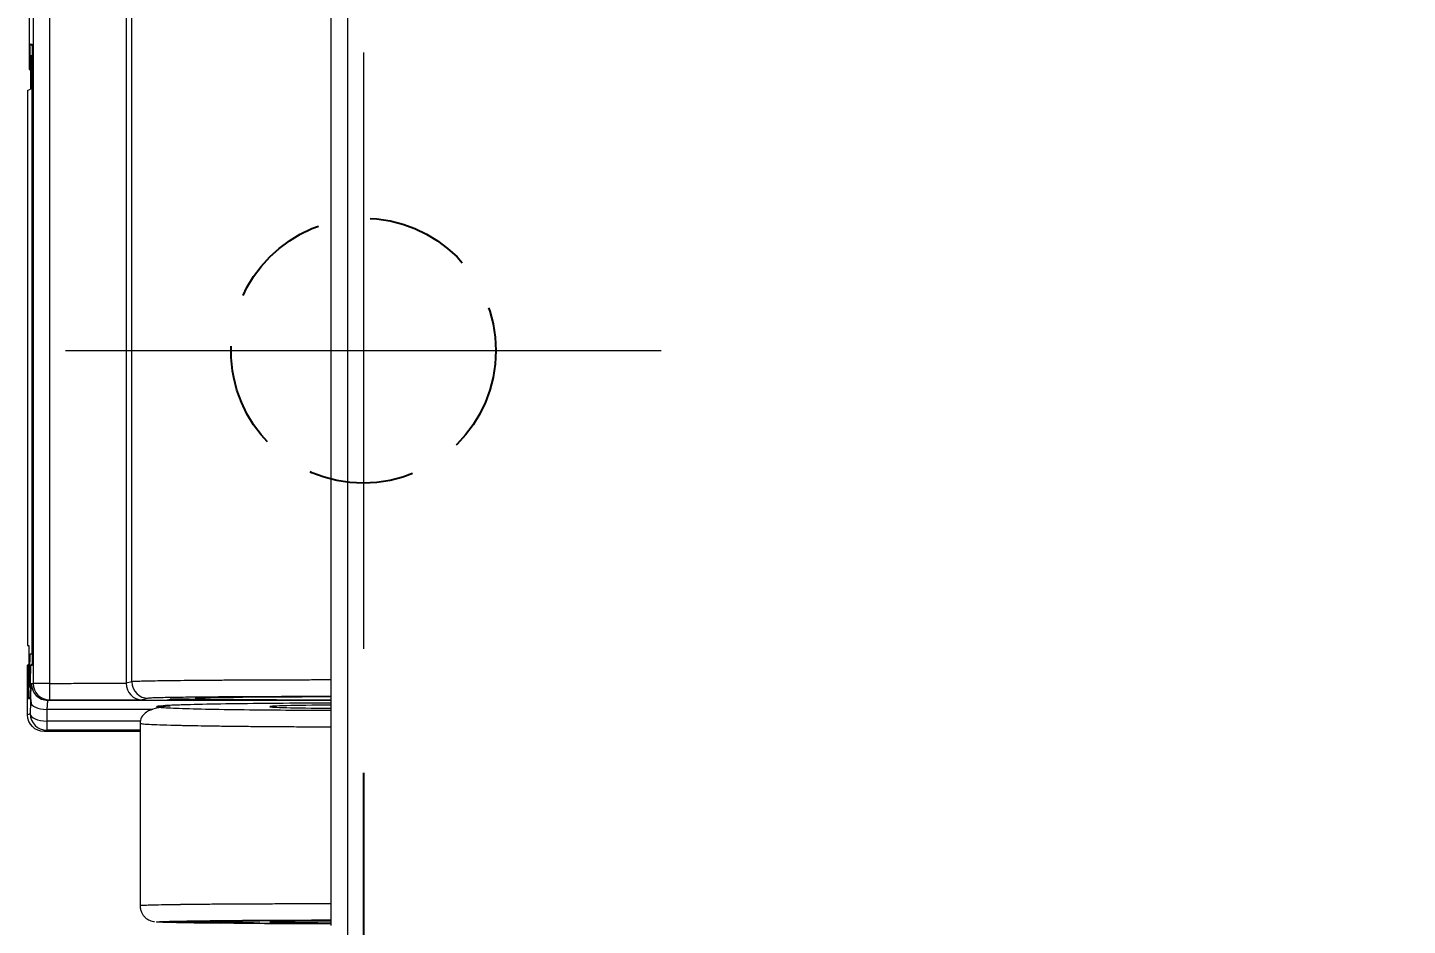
# Model space of a CAD drawing. Header units: millimetres. Extents: x 4840 to 6640, y -3623 to -1026.
# Drawn here: x 5319.6 to 5402.9, y -2013.7 to -1959.5 of the extents above; entities that cross this region are included whole.
import ezdxf
from ezdxf.lldxf.tags import DXFTag

# ---------------------------------------------------------------- set-up
doc = ezdxf.new("R2010")
doc.units = ezdxf.units.MM
doc.linetypes.add('DASHED2', pattern=[9.525, 6.35, -3.175])
for name, color, linetype in [('내부선 및 부속', 4, 'Continuous'), ('점선', 6, 'DASHED2'), ('중심선', 1, 'DASHED'), ('치수선', 7, 'Continuous')]:
    doc.layers.add(name, color=color, linetype=linetype)
doc.styles.add('____', font='')
doc.styles.get('____').set_extended_font_data('굴림')
tags = doc.linetypes.add('DASHDOT', pattern=[70, 31, -13, 13, -13]).pattern_tags.tags
tags[10:11] = [DXFTag(74, 4), DXFTag(75, 0), DXFTag(340, '0'), DXFTag(46, 0.0), DXFTag(50, 0.0), DXFTag(44, 0.0), DXFTag(45, 0.0)]
tags[8:9] = [DXFTag(74, 4), DXFTag(75, 0), DXFTag(340, '0'), DXFTag(46, 0.0), DXFTag(50, 0.0), DXFTag(44, 0.0), DXFTag(45, 0.0)]
tags[6:7] = [DXFTag(74, 4), DXFTag(75, 0), DXFTag(340, '0'), DXFTag(46, 0.0), DXFTag(50, 0.0), DXFTag(44, 0.0), DXFTag(45, 0.0)]
tags[4:5] = [DXFTag(74, 4), DXFTag(75, 0), DXFTag(340, '0'), DXFTag(46, 0.0), DXFTag(50, 0.0), DXFTag(44, 0.0), DXFTag(45, 0.0)]
tags = doc.linetypes.add('DASHED', pattern=[25.72, 12.86, -12.86]).pattern_tags.tags
tags[6:7] = [DXFTag(74, 4), DXFTag(75, 0), DXFTag(340, '0'), DXFTag(46, 0.0), DXFTag(50, 0.0), DXFTag(44, 0.0), DXFTag(45, 0.0)]
tags[4:5] = [DXFTag(74, 4), DXFTag(75, 0), DXFTag(340, '0'), DXFTag(46, 0.0), DXFTag(50, 0.0), DXFTag(44, 0.0), DXFTag(45, 0.0)]
doc.dimstyles.new('MSADIM', dxfattribs={"dimtxt": 33, "dimasz": 17, "dimexe": 10, "dimexo": 7.5, "dimgap": 10, "dimtad": 0, "dimtih": 1, "dimtoh": 1, "dimdec": 0, "dimzin": 1, "dimdsep": 46, "dimtxsty": '____', "dimcen": 11.25, "dimadec": 0, "dimazin": 0, "dimtfac": 1, "dimtdec": 0, "dimtix": 1, "dimtmove": 0, "dimatfit": 3, "dimfxl": 0, "dimtolj": 1, "dimtzin": 1, "dimarcsym": 0})

# ---------------------------------------------------------------- blocks, each defined once
blk = doc.blocks.new('*D9')
at = {"layer": '치수선', "color": 0, "linetype": 'Continuous', "lineweight": -2}
for p, q in [((5809.76, -1916.468), (5809.76, -2231.139)), ((5339.851, -2004.468), (5339.851, -2231.139)), ((5356.851, -2221.139), (5537.142, -2221.139)), ((5792.76, -2221.139), (5612.468, -2221.139))]:
    blk.add_line(p, q, dxfattribs=at)
at = {"layer": '치수선', "color": 0, "linetype": 'Continuous'}
for points in [[(5356.851, -2218.306), (5356.851, -2223.973), (5339.851, -2221.139)], [(5792.76, -2218.306), (5792.76, -2223.973), (5809.76, -2221.139)]]:
    blk.add_solid(points, dxfattribs=at)
at = {"layer": '치수선', "color": 0, "linetype": 'Continuous', "insert": (5574.805, -2221.139), "char_height": 25, "attachment_point": 5, "style": '____'}
blk.add_mtext('\\A1;470', dxfattribs=at)

msp = doc.modelspace()

# ---------------------------------------------------------------- linework, layer by layer
at = {"layer": '내부선 및 부속', "lineweight": 18}
for p, q in [((5325.859, -1998.964), (5325.859, -1818.972)), ((5325.51, -1937.849), (5325.51, -1999.056)), ((5319.891, -1956.438), (5319.891, -1999.06)), ((5320.89, -1956.438), (5320.89, -1999.06)), ((5319.662, -1958.468), (5319.662, -1961.968)), ((5319.837, -1960.568), (5319.715, -1960.45)), ((5319.715, -1961.968), (5319.715, -1960.45)), ((5319.715, -1960.45), (5319.837, -1960.45)), ((5319.837, -1960.45), (5319.837, -1997.986)), ((5319.738, -1962.043), (5319.662, -1961.968)), ((5319.662, -1961.968), (5319.715, -1961.968)), ((5319.738, -1961.99), (5319.715, -1961.968)), ((5319.832, -1961.168), (5319.738, -1961.168)), ((5319.738, -1961.168), (5319.738, -1963.168)), ((5319.837, -1961.168), (5319.832, -1961.168)), ((5319.832, -1997.268), (5319.832, -1961.168)), ((5319.558, -1963.258), (5319.738, -1963.168)), ((5319.558, -1963.258), (5319.558, -1996.768)), ((5319.558, -1996.768), (5319.626, -1996.768)), ((5319.626, -1996.768), (5319.626, -1999.268)), ((5319.676, -1999.268), (5319.711, -1997.268)), ((5319.711, -1997.268), (5319.832, -1997.268)), ((5319.837, -1997.268), (5319.832, -1997.268)), ((5319.558, -1997.968), (5319.626, -1997.9)), ((5319.603, -1997.968), (5319.558, -1997.968)), ((5319.558, -2000.969), (5319.558, -1997.968)), ((5319.603, -1997.968), (5319.626, -1997.946)), ((5319.603, -1999.986), (5319.603, -1997.968)), ((5319.725, -1997.986), (5319.69, -1999.986)), ((5319.837, -1997.872), (5319.725, -1997.986)), ((5319.837, -1997.986), (5319.725, -1997.986)), ((5319.626, -1999.268), (5319.676, -1999.268)), ((5319.703, -1999.268), (5319.676, -1999.268)), ((5319.891, -1999.06), (5319.787, -1999.086)), ((5320.89, -1999.06), (5319.891, -1999.06)), ((5320.89, -1999.06), (5320.89, -2000.06)), ((5325.859, -1998.964), (5325.51, -1999.056)), ((5319.692, -1999.901), (5319.603, -1999.986)), ((5319.69, -1999.986), (5319.603, -1999.986)), ((5319.726, -2000.191), (5319.713, -2000.891)), ((5320.89, -2000.06), (5320.787, -2000.086)), ((5337.903, -2000.086), (5320.787, -2000.086)), ((5320.89, -2000.06), (5326.476, -2000.06)), ((5326.859, -1999.964), (5326.476, -2000.06)), ((5327.999, -2000.054), (5328.175, -2000.01)), ((5328.598, -2000.005), (5328.598, -2000.06)), ((5332.903, -2000.06), (5328.598, -2000.06)), ((5332.903, -2000.048), (5332.903, -2000.06)), ((5319.713, -2000.891), (5319.558, -2000.969)), ((5320.725, -2000.638), (5320.713, -2001.338)), ((5327.127, -2000.638), (5320.725, -2000.638)), ((5320.713, -2001.891), (5320.558, -2001.968)), ((5326.351, -2001.968), (5320.558, -2001.968)), ((5320.713, -2001.338), (5320.713, -2001.891)), ((5326.391, -2001.338), (5320.713, -2001.338)), ((5326.351, -2001.891), (5320.713, -2001.891)), ((5326.351, -2001.469), (5326.351, -2012.605)), ((5331.736, -2013.462), (5328.375, -2013.462)), ((5328.375, -2013.475), (5331.736, -2013.475)), ((5331.189, -2013.402), (5333.57, -2013.423)), ((5331.223, -2013.475), (5331.223, -2013.535)), ((5333.594, -2013.514), (5331.223, -2013.535)), ((5331.736, -2013.407), (5331.736, -2013.462)), ((5334.629, -2013.414), (5332.247, -2013.393)), ((5332.286, -2013.544), (5334.657, -2013.523)), ((5334.629, -2013.379), (5334.629, -2013.414))]:
    msp.add_line(p, q, dxfattribs=at)
for centre, major_axis, ratio, start_param, end_param in [((5320.787, -1999.086), (0.242, -0.97), 0.999353, 4.467652, 6.038147), ((5320.89, -1999.06), (-0.242, 0.97), 0.999353, 1.32606, 2.896551), ((5326.476, -1999.06), (-0.122, 0.993), 0.964653, 1.448427, 3.014709), ((5326.859, -1998.964), (0.242, -0.97), 0.999353, 4.467652, 6.038144), ((5320.725, -2000.191), (1, -0.017), 0.447159, 3.18062, 4.720195), ((5328.598, -2000.055), (-0.6, 0), 0.008727, 6.248279, 7.853982), ((5328.774, -2000.011), (-0.6, 0), 0.008727, 3.555813, 6.248279), ((5339.851, -1999.968), (-11.5, 0), 0.008727, 0.414221, 0.959162), ((5339.851, -1999.968), (-10.175, 0), 0.008727, 4.908199, 6.283185), ((5339.851, -1999.968), (-10.175, 0), 0.008727, 0, 1.377048), ((5332.903, -2000.055), (-0.6, 0), 0.008727, 1.570796, 4.100754), ((5320.713, -2000.891), (0.447, -0.894), 0.999239, 4.249168, 5.819355), ((5320.713, -2000.891), (1, -0.017), 0.447159, 3.18062, 4.720196), ((5339.851, -2000.468), (-5.65, 0), 0.017455, 5.066456, 6.283185), ((5339.851, -2000.468), (-5.65, 0), 0.017455, 0, 1.207942), ((5339.851, -2013.468), (-11.5, 0), 0.008727, 5.5653, 6.217922), ((5339.851, -2013.468), (-11.5, 0), 0.008727, 0.065264, 0.722384), ((5339.851, -2013.468), (-8.15, 0), 0.008727, 5.592192, 6.19103), ((5339.851, -2013.468), (-8.15, 0), 0.008727, 0.092155, 0.695493), ((5339.851, -2013.468), (-11.5, 0), 0.008727, 4.885359, 5.434773), ((5339.851, -2013.468), (-11.5, 0), 0.008727, 0.852911, 1.39837), ((5339.851, -2013.468), (-5.65, 0), 0.008727, 5.075243, 6.283185), ((5339.851, -2013.468), (-5.65, 0), 0.008727, 0, 1.216729), ((5339.851, -2013.468), (-8.15, 0), 0.008727, 4.959319, 5.407882), ((5339.851, -2013.468), (-8.15, 0), 0.008727, 0.879803, 1.328819)]:
    msp.add_ellipse(centre, major_axis=major_axis, ratio=ratio, start_param=start_param, end_param=end_param, dxfattribs=at)
at = {"layer": '내부선 및 부속', "lineweight": 18, "extrusion": (0, 0, -1)}
msp.add_ellipse((5320.559, -2000.968), major_axis=(-0.895, -0.447), ratio=0.999239, start_param=5.176219, end_param=6.746407, dxfattribs=at)
at = {"layer": '내부선 및 부속', "lineweight": 18}
for points, degree in [([(5337.903, -2013.677), (5337.903, -2005.41), (5337.903, -1988.646), (5337.903, -1962.877), (5337.903, -1936.284), (5337.903, -1918.149), (5337.903, -1908.968)], 3), ([(5338.906, -2015.187), (5338.906, -1979.782), (5338.907, -1944.373), (5338.907, -1908.968)], 3), ([(5320.89, -1999.06), (5325.51, -1999.056)], 1), ([(5319.736, -1999.711), (5319.725, -2000.035), (5319.794, -2000.351)], 2), ([(5337.887, -1999.856), (5337.371, -1999.857), (5336.86, -1999.858), (5336.358, -1999.859)], 3)]:
    msp.add_open_spline(points, degree=degree, dxfattribs=at)
for points, knots in [([(5769.603, -1994.344), (5769.559, -1994.394), (5769.46, -1994.505), (5769.296, -1994.69), (5769.099, -1994.91), (5768.869, -1995.166), (5768.607, -1995.457), (5768.312, -1995.783), (5767.984, -1996.144), (5767.622, -1996.539), (5767.227, -1996.969), (5766.682, -1997.558), (5766.016, -1998.273), (5765.254, -1999.079), (5764.544, -1999.823), (5763.604, -2000.8), (5762.366, -2002.068), (5760.69, -2003.749), (5759.086, -2005.322), (5757.475, -2006.87), (5755.946, -2008.312), (5754.43, -2009.713), (5753.062, -2010.956), (5751.873, -2012.021), (5750.667, -2013.087), (5749.392, -2014.2), (5747.994, -2015.403), (5746.428, -2016.729), (5744.691, -2018.176), (5742.136, -2020.265), (5739.133, -2022.649), (5736.069, -2025), (5734.029, -2026.528), (5732.648, -2027.548), (5731.579, -2028.329), (5730.471, -2029.131), (5729.356, -2029.929), (5728.237, -2030.722), (5726.837, -2031.704), (5725.154, -2032.868), (5723.184, -2034.207), (5721.578, -2035.279), (5720.28, -2036.135), (5719.226, -2036.824), (5717.974, -2037.634), (5716.55, -2038.545), (5715.018, -2039.512), (5713.444, -2040.491), (5712.169, -2041.274), (5711.149, -2041.893), (5710.338, -2042.381), (5709.383, -2042.953), (5708.281, -2043.605), (5706.568, -2044.608), (5704.556, -2045.764), (5702.085, -2047.155), (5699.585, -2048.533), (5697.077, -2049.882), (5694.922, -2051.016), (5693.36, -2051.825), (5692.246, -2052.394), (5691.101, -2052.974), (5689.757, -2053.648), (5688.046, -2054.492), (5686.339, -2055.32), (5684.654, -2056.124), (5683.006, -2056.899), (5681.615, -2057.543), (5680.412, -2058.093), (5679.327, -2058.585), (5678.027, -2059.167), (5676.211, -2059.971), (5674.158, -2060.862), (5671.088, -2062.163), (5668.062, -2063.403), (5665.003, -2064.614), (5662.869, -2065.439), (5660.958, -2066.163), (5659.133, -2066.842), (5657.304, -2067.51), (5655.47, -2068.166), (5654.068, -2068.658), (5652.968, -2069.039), (5652.038, -2069.357), (5650.71, -2069.807), (5648.881, -2070.415), (5646.825, -2071.083), (5644.992, -2071.663), (5643.616, -2072.09), (5642.558, -2072.415), (5641.499, -2072.735), (5640.439, -2073.052), (5639.378, -2073.365), (5638.316, -2073.674), (5637.252, -2073.979), (5636.418, -2074.215), (5635.687, -2074.419), (5634.933, -2074.628), (5633.795, -2074.94), (5632.275, -2075.349), (5630.369, -2075.849), (5628.967, -2076.205), (5628.2, -2076.397), (5628.196, -2076.399), (5628.188, -2076.4), (5628.178, -2076.403), (5628.165, -2076.406), (5628.149, -2076.41), (5628.131, -2076.415), (5628.109, -2076.42), (5628.084, -2076.426), (5628.057, -2076.433), (5628.027, -2076.441), (5627.993, -2076.449), (5627.957, -2076.458), (5627.918, -2076.468), (5627.877, -2076.478), (5627.832, -2076.489), (5627.784, -2076.501), (5627.734, -2076.514), (5627.68, -2076.527), (5627.624, -2076.541), (5627.565, -2076.556), (5627.503, -2076.571), (5627.438, -2076.587), (5627.37, -2076.604), (5627.299, -2076.621), (5627.226, -2076.639), (5627.149, -2076.658), (5627.07, -2076.678), (5626.988, -2076.698), (5626.902, -2076.719), (5626.814, -2076.741), (5626.723, -2076.763), (5626.63, -2076.786), (5626.533, -2076.81), (5626.433, -2076.834), (5626.331, -2076.859), (5626.225, -2076.884), (5626.117, -2076.911), (5626.006, -2076.938), (5625.891, -2076.965), (5625.774, -2076.994), (5625.654, -2077.023), (5625.532, -2077.052), (5625.406, -2077.082), (5625.277, -2077.113), (5625.146, -2077.145), (5625.011, -2077.177), (5624.874, -2077.21), (5624.734, -2077.243), (5624.59, -2077.277), (5624.444, -2077.312), (5624.295, -2077.347), (5624.143, -2077.383), (5623.989, -2077.419), (5623.831, -2077.456), (5623.67, -2077.494), (5623.507, -2077.532), (5623.34, -2077.571), (5623.171, -2077.61), (5622.998, -2077.65), (5622.823, -2077.691), (5622.645, -2077.732), (5622.464, -2077.773), (5622.28, -2077.816), (5622.093, -2077.858), (5621.903, -2077.902), (5621.71, -2077.946), (5621.515, -2077.99), (5621.316, -2078.035), (5621.114, -2078.081), (5620.91, -2078.127), (5620.702, -2078.173), (5620.492, -2078.22), (5620.279, -2078.268), (5620.062, -2078.316), (5619.843, -2078.364), (5619.621, -2078.413), (5619.396, -2078.463), (5619.168, -2078.513), (5618.937, -2078.563), (5618.703, -2078.614), (5618.466, -2078.666), (5618.227, -2078.718), (5617.984, -2078.77), (5617.738, -2078.823), (5617.489, -2078.876), (5617.238, -2078.93), (5616.983, -2078.984), (5616.726, -2079.039), (5616.465, -2079.094), (5616.202, -2079.149), (5615.936, -2079.205), (5615.666, -2079.261), (5615.394, -2079.318), (5615.119, -2079.375), (5614.841, -2079.432), (5614.559, -2079.49), (5614.275, -2079.548), (5613.988, -2079.607), (5613.698, -2079.665), (5613.405, -2079.725), (5613.109, -2079.784), (5612.81, -2079.844), (5612.508, -2079.905), (5612.203, -2079.965), (5611.895, -2080.026), (5611.585, -2080.088), (5611.271, -2080.149), (5610.954, -2080.211), (5610.634, -2080.274), (5610.311, -2080.336), (5609.986, -2080.399), (5609.657, -2080.462), (5609.325, -2080.526), (5608.99, -2080.59), (5608.653, -2080.654), (5608.312, -2080.718), (5607.968, -2080.783), (5607.622, -2080.847), (5607.272, -2080.913), (5606.92, -2080.978), (5606.564, -2081.044), (5606.205, -2081.11), (5605.844, -2081.176), (5605.479, -2081.242), (5605.112, -2081.309), (5604.741, -2081.376), (5604.368, -2081.443), (5603.991, -2081.51), (5603.612, -2081.578), (5603.229, -2081.645), (5602.844, -2081.713), (5602.455, -2081.782), (5602.064, -2081.85), (5601.669, -2081.919), (5601.272, -2081.987), (5600.871, -2082.056), (5600.468, -2082.126), (5600.061, -2082.195), (5599.652, -2082.264), (5599.24, -2082.334), (5598.824, -2082.404), (5598.406, -2082.474), (5597.984, -2082.544), (5597.56, -2082.615), (5597.132, -2082.685), (5596.702, -2082.756), (5596.268, -2082.827), (5595.832, -2082.898), (5595.392, -2082.969), (5594.95, -2083.041), (5594.504, -2083.112), (5594.056, -2083.184), (5593.604, -2083.256), (5593.15, -2083.328), (5592.692, -2083.4), (5592.232, -2083.473), (5591.768, -2083.545), (5591.302, -2083.618), (5590.832, -2083.691), (5590.359, -2083.764), (5589.884, -2083.837), (5589.405, -2083.91), (5588.924, -2083.983), (5588.439, -2084.057), (5587.952, -2084.131), (5587.461, -2084.205), (5586.967, -2084.279), (5586.471, -2084.353), (5585.971, -2084.427), (5585.469, -2084.502), (5584.963, -2084.576), (5584.454, -2084.651), (5583.943, -2084.726), (5583.428, -2084.801), (5582.911, -2084.877), (5582.39, -2084.952), (5581.867, -2085.028), (5581.34, -2085.104), (5580.81, -2085.18), (5580.278, -2085.257), (5579.742, -2085.333), (5579.204, -2085.41), (5578.662, -2085.487), (5578.118, -2085.564), (5577.57, -2085.642), (5577.019, -2085.719), (5576.466, -2085.797), (5575.909, -2085.875), (5575.35, -2085.953), (5574.787, -2086.032), (5574.222, -2086.11), (5573.654, -2086.189), (5573.082, -2086.268), (5572.508, -2086.347), (5571.93, -2086.427), (5571.35, -2086.506), (5570.766, -2086.586), (5570.18, -2086.666), (5569.591, -2086.746), (5568.998, -2086.826), (5568.403, -2086.907), (5567.804, -2086.987), (5567.203, -2087.068), (5566.599, -2087.149), (5565.991, -2087.23), (5565.381, -2087.311), (5564.768, -2087.393), (5564.152, -2087.474), (5563.532, -2087.556), (5562.91, -2087.638), (5562.285, -2087.72), (5561.657, -2087.802), (5561.026, -2087.884), (5560.391, -2087.967), (5559.754, -2088.049), (5559.114, -2088.132), (5558.471, -2088.215), (5557.825, -2088.297), (5557.176, -2088.38), (5556.523, -2088.464), (5555.868, -2088.547), (5555.21, -2088.63), (5554.549, -2088.714), (5553.885, -2088.797), (5553.218, -2088.881), (5552.548, -2088.965), (5551.875, -2089.049), (5551.199, -2089.133), (5550.52, -2089.217), (5549.837, -2089.301), (5549.152, -2089.385), (5548.464, -2089.47), (5547.773, -2089.554), (5547.079, -2089.639), (5546.382, -2089.723), (5545.682, -2089.808), (5544.979, -2089.893), (5544.273, -2089.977), (5543.564, -2090.062), (5542.852, -2090.147), (5542.137, -2090.232), (5541.419, -2090.317), (5540.698, -2090.402), (5539.974, -2090.488), (5539.247, -2090.573), (5538.517, -2090.658), (5537.784, -2090.743), (5537.048, -2090.829), (5536.309, -2090.914), (5535.567, -2091), (5534.822, -2091.085), (5534.074, -2091.171), (5533.323, -2091.256), (5532.569, -2091.342), (5531.812, -2091.427), (5531.052, -2091.513), (5530.289, -2091.599), (5529.523, -2091.684), (5528.754, -2091.77), (5527.982, -2091.856), (5527.207, -2091.941), (5526.429, -2092.027), (5525.648, -2092.113), (5524.864, -2092.199), (5524.077, -2092.284), (5523.287, -2092.37), (5522.494, -2092.456), (5521.698, -2092.541), (5520.899, -2092.627), (5520.097, -2092.713), (5519.292, -2092.799), (5518.484, -2092.884), (5517.673, -2092.97), (5516.859, -2093.056), (5516.042, -2093.141), (5515.222, -2093.227), (5514.399, -2093.313), (5513.573, -2093.398), (5512.743, -2093.484), (5511.911, -2093.569), (5511.076, -2093.655), (5510.238, -2093.74), (5509.397, -2093.826), (5508.553, -2093.911), (5507.706, -2093.997), (5506.856, -2094.082), (5506.003, -2094.167), (5505.147, -2094.253), (5504.288, -2094.338), (5503.426, -2094.423), (5502.561, -2094.508), (5501.693, -2094.593), (5500.822, -2094.678), (5499.948, -2094.763), (5499.071, -2094.848), (5498.191, -2094.933), (5497.307, -2095.018), (5496.421, -2095.102), (5495.532, -2095.187), (5494.64, -2095.272), (5493.745, -2095.356), (5492.847, -2095.44), (5491.946, -2095.524), (5491.042, -2095.609), (5490.135, -2095.693), (5489.225, -2095.776), (5488.312, -2095.86), (5487.395, -2095.944), (5486.476, -2096.027), (5485.554, -2096.111), (5484.629, -2096.194), (5483.701, -2096.277), (5482.77, -2096.36), (5481.836, -2096.443), (5480.899, -2096.525), (5479.958, -2096.608), (5479.015, -2096.69), (5478.069, -2096.772), (5477.12, -2096.854), (5476.168, -2096.936), (5475.212, -2097.017), (5474.254, -2097.098), (5473.293, -2097.179), (5472.329, -2097.26), (5471.362, -2097.341), (5470.391, -2097.421), (5469.418, -2097.502), (5468.442, -2097.582), (5467.463, -2097.661), (5466.48, -2097.741), (5465.495, -2097.82), (5464.507, -2097.899), (5463.515, -2097.978), (5462.521, -2098.056), (5461.524, -2098.135), (5460.524, -2098.213), (5459.52, -2098.29), (5458.514, -2098.368), (5457.504, -2098.445), (5456.492, -2098.521), (5455.477, -2098.598), (5454.458, -2098.674), (5453.437, -2098.75), (5452.412, -2098.825), (5451.385, -2098.9), (5450.354, -2098.975), (5449.321, -2099.05), (5448.285, -2099.124), (5447.245, -2099.197), (5446.203, -2099.271), (5445.157, -2099.344), (5444.108, -2099.416), (5443.057, -2099.489), (5442.002, -2099.561), (5440.945, -2099.632), (5439.884, -2099.703), (5438.821, -2099.774), (5437.754, -2099.844), (5436.684, -2099.914), (5435.612, -2099.983), (5434.536, -2100.052), (5433.457, -2100.12), (5432.376, -2100.188), (5431.291, -2100.256), (5430.203, -2100.323), (5429.112, -2100.389), (5428.019, -2100.456), (5426.922, -2100.521), (5425.822, -2100.586), (5424.719, -2100.651), (5423.614, -2100.715), (5422.505, -2100.779), (5421.393, -2100.842), (5420.278, -2100.904), (5419.16, -2100.966), (5418.039, -2101.028), (5416.915, -2101.088), (5415.788, -2101.149), (5414.659, -2101.208), (5413.526, -2101.268), (5412.39, -2101.326), (5411.251, -2101.384), (5410.109, -2101.441), (5408.964, -2101.498), (5407.816, -2101.554), (5406.665, -2101.61), (5405.511, -2101.665), (5404.354, -2101.719), (5403.193, -2101.772), (5402.03, -2101.825), (5400.864, -2101.877), (5399.695, -2101.929), (5398.523, -2101.98), (5397.348, -2102.03), (5396.17, -2102.079), (5394.989, -2102.128), (5393.804, -2102.176), (5392.617, -2102.224), (5391.427, -2102.27), (5390.234, -2102.316), (5389.038, -2102.361), (5387.839, -2102.405), (5386.636, -2102.449), (5385.431, -2102.491), (5384.223, -2102.533), (5383.012, -2102.575), (5381.797, -2102.615), (5380.58, -2102.654), (5379.36, -2102.693), (5378.545, -2102.718), (5378.137, -2102.731)], [0, 0, 0, 0, 0.000477, 0.001069, 0.001777, 0.0026, 0.003537, 0.004591, 0.005759, 0.007043, 0.008442, 0.009956, 0.012806, 0.015463, 0.017926, 0.020194, 0.025203, 0.030662, 0.03725, 0.041344, 0.046713, 0.052351, 0.056173, 0.059995, 0.063816, 0.067738, 0.072156, 0.077071, 0.082484, 0.088394, 0.100785, 0.110034, 0.116138, 0.119097, 0.12237, 0.125647, 0.128929, 0.132215, 0.135507, 0.141212, 0.146918, 0.152624, 0.15508, 0.158094, 0.161668, 0.1658, 0.170241, 0.174681, 0.179121, 0.180987, 0.183254, 0.185921, 0.188988, 0.192455, 0.200184, 0.205657, 0.212829, 0.220691, 0.226119, 0.23033, 0.233325, 0.235104, 0.239554, 0.244126, 0.248819, 0.25318, 0.257542, 0.261903, 0.264195, 0.267047, 0.270458, 0.274429, 0.281321, 0.286533, 0.298391, 0.304815, 0.310168, 0.314832, 0.319496, 0.32416, 0.328824, 0.333487, 0.334835, 0.337188, 0.340548, 0.344914, 0.351033, 0.35608, 0.358731, 0.361381, 0.364031, 0.366681, 0.36933, 0.37198, 0.374629, 0.377279, 0.378207, 0.380083, 0.382907, 0.386678, 0.391398, 0.397065, 0.397069, 0.397079, 0.397097, 0.397122, 0.397154, 0.397193, 0.39724, 0.397293, 0.397354, 0.397422, 0.397496, 0.397578, 0.397667, 0.397763, 0.397867, 0.397977, 0.398095, 0.398219, 0.398351, 0.39849, 0.398636, 0.398789, 0.398949, 0.399116, 0.399291, 0.399473, 0.399661, 0.399857, 0.40006, 0.40027, 0.400487, 0.400712, 0.400943, 0.401181, 0.401427, 0.40168, 0.40194, 0.402207, 0.402481, 0.402762, 0.403051, 0.403346, 0.403649, 0.403958, 0.404275, 0.404599, 0.40493, 0.405268, 0.405614, 0.405966, 0.406326, 0.406693, 0.407066, 0.407447, 0.407835, 0.408231, 0.408633, 0.409042, 0.409459, 0.409883, 0.410313, 0.410751, 0.411196, 0.411648, 0.412108, 0.412574, 0.413048, 0.413528, 0.414016, 0.414511, 0.415013, 0.415522, 0.416039, 0.416562, 0.417093, 0.41763, 0.418175, 0.418727, 0.419286, 0.419852, 0.420426, 0.421006, 0.421594, 0.422188, 0.42279, 0.423399, 0.424015, 0.424639, 0.425269, 0.425907, 0.426551, 0.427203, 0.427862, 0.428528, 0.429201, 0.429881, 0.430569, 0.431264, 0.431965, 0.432674, 0.43339, 0.434113, 0.434844, 0.435581, 0.436326, 0.437077, 0.437836, 0.438602, 0.439375, 0.440156, 0.440943, 0.441738, 0.442539, 0.443348, 0.444164, 0.444987, 0.445818, 0.446655, 0.4475, 0.448351, 0.44921, 0.450076, 0.450949, 0.45183, 0.452717, 0.453612, 0.454513, 0.455422, 0.456338, 0.457262, 0.458192, 0.459129, 0.460074, 0.461026, 0.461985, 0.462951, 0.463924, 0.464905, 0.465892, 0.466887, 0.467889, 0.468898, 0.469914, 0.470937, 0.471968, 0.473005, 0.47405, 0.475102, 0.476161, 0.477228, 0.478301, 0.479382, 0.48047, 0.481565, 0.482667, 0.483776, 0.484893, 0.486016, 0.487147, 0.488285, 0.48943, 0.490583, 0.491742, 0.492909, 0.494083, 0.495264, 0.496452, 0.497647, 0.49885, 0.500059, 0.501276, 0.5025, 0.503732, 0.50497, 0.506215, 0.507468, 0.508728, 0.509995, 0.511269, 0.512551, 0.513839, 0.515135, 0.516438, 0.517748, 0.519065, 0.520389, 0.521721, 0.52306, 0.524406, 0.525759, 0.527119, 0.528486, 0.529861, 0.531242, 0.532631, 0.534027, 0.53543, 0.53684, 0.538258, 0.539682, 0.541114, 0.542553, 0.543999, 0.545452, 0.546912, 0.54838, 0.549854, 0.551336, 0.552825, 0.554321, 0.555824, 0.557334, 0.558851, 0.560376, 0.561907, 0.563446, 0.564992, 0.566545, 0.568105, 0.569673, 0.571247, 0.572829, 0.574418, 0.576014, 0.577617, 0.579227, 0.580844, 0.582469, 0.5841, 0.585739, 0.587385, 0.589038, 0.590698, 0.592366, 0.59404, 0.595722, 0.597411, 0.599107, 0.60081, 0.60252, 0.604237, 0.605962, 0.607694, 0.609433, 0.611178, 0.612932, 0.614692, 0.616459, 0.618234, 0.620015, 0.621804, 0.6236, 0.625403, 0.627214, 0.629031, 0.630856, 0.632687, 0.634526, 0.636372, 0.638225, 0.640086, 0.641953, 0.643828, 0.645709, 0.647598, 0.649494, 0.651397, 0.653308, 0.655225, 0.65715, 0.659082, 0.661021, 0.662967, 0.66492, 0.66688, 0.668848, 0.670822, 0.672804, 0.674793, 0.676789, 0.678792, 0.680803, 0.68282, 0.684845, 0.686877, 0.688915, 0.690962, 0.693015, 0.695075, 0.697143, 0.699217, 0.701299, 0.703388, 0.705484, 0.707588, 0.709698, 0.711816, 0.71394, 0.716072, 0.718211, 0.720357, 0.72251, 0.724671, 0.726838, 0.729013, 0.731195, 0.733383, 0.735579, 0.737783, 0.739993, 0.74221, 0.744435, 0.746667, 0.748906, 0.751152, 0.753405, 0.755665, 0.757933, 0.760207, 0.762489, 0.764778, 0.767074, 0.769377, 0.771687, 0.774004, 0.776329, 0.778661, 0.780999, 0.783345, 0.785698, 0.788059, 0.790426, 0.792801, 0.795182, 0.797571, 0.799967, 0.80237, 0.80478, 0.807197, 0.809622, 0.812053, 0.814492, 0.816938, 0.819391, 0.821851, 0.824319, 0.826793, 0.829274, 0.831763, 0.834259, 0.836762, 0.839272, 0.841789, 0.844314, 0.846845, 0.849384, 0.85193, 0.854483, 0.857043, 0.85961, 0.862184, 0.864766, 0.867354, 0.86995, 0.872553, 0.875163, 0.87778, 0.880404, 0.883036, 0.885674, 0.88832, 0.890973, 0.893633, 0.8963, 0.898974, 0.901656, 0.904344, 0.90704, 0.909743, 0.912453, 0.91517, 0.917894, 0.920625, 0.923364, 0.926109, 0.928862, 0.931622, 0.934389, 0.937163, 0.939944, 0.942733, 0.945528, 0.948331, 0.951141, 0.953958, 0.956782, 0.959613, 0.962452, 0.965297, 0.96815, 0.97101, 0.973877, 0.976751, 0.979632, 0.98252, 0.985416, 0.988318, 0.991228, 0.994145, 0.997069, 1, 1, 1, 1]), ([(5319.787, -1999.086), (5319.787, -1999.086), (5319.787, -1999.086), (5319.786, -1999.086), (5319.785, -1999.087), (5319.784, -1999.088), (5319.784, -1999.089), (5319.783, -1999.091), (5319.782, -1999.093), (5319.781, -1999.094), (5319.781, -1999.097), (5319.78, -1999.099), (5319.779, -1999.102), (5319.778, -1999.104), (5319.778, -1999.107), (5319.777, -1999.111), (5319.776, -1999.114), (5319.776, -1999.118), (5319.775, -1999.122), (5319.774, -1999.126), (5319.773, -1999.13), (5319.773, -1999.135), (5319.772, -1999.14), (5319.771, -1999.145), (5319.77, -1999.15), (5319.77, -1999.156), (5319.769, -1999.162), (5319.768, -1999.168), (5319.768, -1999.174), (5319.767, -1999.18), (5319.766, -1999.187), (5319.765, -1999.194), (5319.765, -1999.201), (5319.764, -1999.208), (5319.763, -1999.215), (5319.763, -1999.223), (5319.762, -1999.231), (5319.761, -1999.239), (5319.76, -1999.248), (5319.76, -1999.256), (5319.759, -1999.265), (5319.757, -1999.293), (5319.754, -1999.344), (5319.75, -1999.407), (5319.748, -1999.454), (5319.746, -1999.485), (5319.744, -1999.525), (5319.742, -1999.575), (5319.74, -1999.635), (5319.738, -1999.682), (5319.737, -1999.709), (5319.737, -1999.712)], [0, 0, 0, 0, 0.013309, 0.026623, 0.03994, 0.053262, 0.066587, 0.079915, 0.093246, 0.10658, 0.119917, 0.133256, 0.146598, 0.159941, 0.173286, 0.186632, 0.199979, 0.213328, 0.226677, 0.240026, 0.253376, 0.266725, 0.280075, 0.293424, 0.306772, 0.32012, 0.333467, 0.346813, 0.360157, 0.373501, 0.386844, 0.400185, 0.413526, 0.426867, 0.440206, 0.453545, 0.466883, 0.480221, 0.493558, 0.506895, 0.520231, 0.533567, 0.630634, 0.727676, 0.752681, 0.785473, 0.826056, 0.874435, 0.930621, 0.992458, 1, 1, 1, 1]), ([(5337.895, -1998.856), (5337.679, -1998.856), (5337.462, -1998.856), (5336.898, -1998.857), (5336.549, -1998.858), (5335.845, -1998.859), (5335.49, -1998.86), (5334.776, -1998.862), (5334.418, -1998.863), (5333.703, -1998.866), (5333.345, -1998.867), (5332.635, -1998.871), (5332.283, -1998.872), (5331.588, -1998.876), (5331.245, -1998.878), (5330.575, -1998.883), (5330.248, -1998.885), (5329.613, -1998.89), (5329.306, -1998.893), (5328.719, -1998.899), (5328.439, -1998.902), (5327.912, -1998.909), (5327.665, -1998.912), (5327.21, -1998.919), (5327.002, -1998.923), (5326.633, -1998.93), (5326.471, -1998.934), (5326.2, -1998.943), (5326.09, -1998.947), (5325.93, -1998.955), (5325.879, -1998.96), (5325.859, -1998.964)], [0, 0, 0, 0, 0.04352, 0.04352, 0.11184, 0.11184, 0.18016, 0.18016, 0.24848, 0.24848, 0.3168, 0.3168, 0.38512, 0.38512, 0.45344, 0.45344, 0.52176, 0.52176, 0.59008, 0.59008, 0.6584, 0.6584, 0.72672, 0.72672, 0.79504, 0.79504, 0.86336, 0.86336, 0.93168, 0.93168, 1, 1, 1, 1]), ([(5319.737, -1999.712), (5319.737, -1999.732), (5319.735, -1999.773), (5319.733, -1999.836), (5319.732, -1999.9), (5319.73, -1999.96), (5319.729, -2000.015), (5319.728, -2000.066), (5319.727, -2000.113), (5319.726, -2000.154), (5319.726, -2000.179), (5319.726, -2000.191)], [0, 0, 0, 0, 0.13794, 0.285351, 0.421464, 0.546247, 0.659682, 0.761765, 0.852503, 0.931909, 1, 1, 1, 1]), ([(5320.787, -2000.086), (5320.786, -2000.086), (5320.786, -2000.086), (5320.785, -2000.086), (5320.784, -2000.087), (5320.783, -2000.088), (5320.782, -2000.089), (5320.781, -2000.09), (5320.78, -2000.092), (5320.779, -2000.093), (5320.778, -2000.095), (5320.777, -2000.098), (5320.776, -2000.1), (5320.775, -2000.102), (5320.774, -2000.105), (5320.773, -2000.108), (5320.772, -2000.111), (5320.771, -2000.114), (5320.77, -2000.117), (5320.769, -2000.121), (5320.769, -2000.125), (5320.768, -2000.129), (5320.767, -2000.133), (5320.766, -2000.137), (5320.765, -2000.141), (5320.764, -2000.145), (5320.763, -2000.15), (5320.763, -2000.155), (5320.762, -2000.16), (5320.761, -2000.165), (5320.76, -2000.17), (5320.759, -2000.175), (5320.758, -2000.18), (5320.758, -2000.186), (5320.757, -2000.191), (5320.756, -2000.197), (5320.755, -2000.203), (5320.755, -2000.209), (5320.754, -2000.215), (5320.753, -2000.221), (5320.752, -2000.227), (5320.752, -2000.233), (5320.751, -2000.239), (5320.75, -2000.246), (5320.75, -2000.252), (5320.749, -2000.259), (5320.748, -2000.265), (5320.748, -2000.272), (5320.747, -2000.279), (5320.746, -2000.286), (5320.746, -2000.293), (5320.745, -2000.3), (5320.744, -2000.307), (5320.744, -2000.314), (5320.743, -2000.321), (5320.743, -2000.328), (5320.742, -2000.335), (5320.741, -2000.342), (5320.741, -2000.35), (5320.74, -2000.357), (5320.74, -2000.364), (5320.739, -2000.372), (5320.739, -2000.379), (5320.738, -2000.387), (5320.738, -2000.394), (5320.737, -2000.401), (5320.737, -2000.409), (5320.736, -2000.416), (5320.736, -2000.424), (5320.735, -2000.431), (5320.735, -2000.439), (5320.734, -2000.447), (5320.734, -2000.454), (5320.733, -2000.462), (5320.733, -2000.469), (5320.732, -2000.477), (5320.732, -2000.484), (5320.732, -2000.492), (5320.731, -2000.499), (5320.731, -2000.507), (5320.73, -2000.514), (5320.73, -2000.522), (5320.73, -2000.529), (5320.729, -2000.537), (5320.729, -2000.544), (5320.729, -2000.552), (5320.728, -2000.559), (5320.728, -2000.566), (5320.728, -2000.574), (5320.727, -2000.581), (5320.727, -2000.588), (5320.727, -2000.595), (5320.726, -2000.603), (5320.726, -2000.61), (5320.726, -2000.617), (5320.725, -2000.624), (5320.725, -2000.631), (5320.725, -2000.636), (5320.725, -2000.638)], [0, 0, 0, 0, 0.013658, 0.027248, 0.040769, 0.054223, 0.067608, 0.080924, 0.094173, 0.107353, 0.120465, 0.133508, 0.146484, 0.159391, 0.17223, 0.185, 0.197703, 0.210337, 0.222903, 0.2354, 0.247829, 0.260191, 0.272483, 0.284708, 0.296864, 0.308952, 0.320972, 0.332923, 0.344807, 0.356622, 0.368369, 0.380047, 0.391657, 0.403199, 0.414673, 0.426079, 0.437416, 0.448685, 0.459886, 0.471018, 0.482083, 0.493079, 0.504007, 0.514866, 0.525658, 0.536381, 0.547036, 0.557622, 0.568141, 0.578591, 0.588973, 0.599287, 0.609533, 0.61971, 0.629819, 0.63986, 0.649833, 0.659737, 0.669573, 0.679341, 0.689041, 0.698673, 0.708236, 0.717731, 0.727158, 0.736517, 0.745808, 0.75503, 0.764184, 0.77327, 0.782288, 0.791238, 0.800119, 0.808932, 0.817677, 0.826354, 0.834963, 0.843503, 0.851976, 0.86038, 0.868716, 0.876984, 0.885183, 0.893315, 0.901378, 0.909373, 0.9173, 0.925159, 0.93295, 0.940672, 0.948327, 0.955913, 0.963431, 0.970881, 0.978263, 0.985577, 0.992822, 1, 1, 1, 1]), ([(5336.358, -1999.859), (5336.153, -1999.859), (5335.182, -1999.862), (5333.51, -1999.868), (5331.513, -1999.88), (5329.795, -1999.895), (5328.428, -1999.913), (5327.489, -1999.931), (5326.982, -1999.949), (5326.878, -1999.959), (5326.859, -1999.964)], [0, 0, 0, 0, 0.036491, 0.174135, 0.311779, 0.449423, 0.587067, 0.724712, 0.862356, 1, 1, 1, 1]), ([(5337.883, -2000.253), (5337.433, -2000.254), (5335.917, -2000.26), (5333.461, -2000.278), (5330.84, -2000.314), (5329.303, -2000.349), (5328.648, -2000.372), (5328.505, -2000.377)], [0, 0, 0, 0, 0.110876, 0.379534, 0.648192, 0.91685, 1, 1, 1, 1]), ([(5328.177, -2000.43), (5328.165, -2000.431), (5327.789, -2000.453), (5327.313, -2000.55), (5326.76, -2000.746), (5326.422, -2001.071), (5326.357, -2001.348), (5326.351, -2001.496)], [0, 0, 0, 0, 0.010628, 0.347725, 0.606856, 0.815299, 1, 1, 1, 1]), ([(5328.505, -2000.377), (5328.188, -2000.389), (5327.562, -2000.419), (5327.207, -2000.471), (5327.681, -2000.528), (5328.99, -2000.582), (5331.069, -2000.627), (5333.592, -2000.66), (5335.912, -2000.677), (5337.314, -2000.682), (5337.9, -2000.684)], [0, 0, 0, 0, 0.092582, 0.226663, 0.360743, 0.494823, 0.628903, 0.762984, 0.897064, 1, 1, 1, 1]), ([(5326.402, -2001.45), (5326.379, -2001.454), (5326.364, -2001.458), (5326.348, -2001.467), (5326.349, -2001.473), (5326.375, -2001.483), (5326.447, -2001.498), (5326.616, -2001.513), (5326.928, -2001.533), (5327.127, -2001.543), (5327.606, -2001.561), (5327.886, -2001.57), (5328.364, -2001.583), (5328.533, -2001.588), (5328.799, -2001.594), (5328.936, -2001.597), (5329.101, -2001.6), (5329.185, -2001.602), (5329.228, -2001.603), (5329.249, -2001.603), (5329.26, -2001.604), (5329.265, -2001.604), (5329.268, -2001.604), (5329.269, -2001.604), (5329.27, -2001.604), (5329.27, -2001.604), (5329.27, -2001.604), (5329.27, -2001.604), (5329.516, -2001.609), (5329.777, -2001.614), (5330.328, -2001.623), (5330.619, -2001.627), (5331.228, -2001.636), (5331.866, -2001.644), (5332.557, -2001.651), (5333.272, -2001.658), (5333.642, -2001.662), (5334.404, -2001.667), (5334.796, -2001.67), (5335.599, -2001.675), (5336.01, -2001.677), (5336.847, -2001.681), (5337.274, -2001.682), (5337.77, -2001.684), (5337.834, -2001.684), (5337.898, -2001.684)], [0, 0, 0, 0, 0.030386, 0.030386, 0.067262, 0.067262, 0.104138, 0.177889, 0.177889, 0.251641, 0.251641, 0.325393, 0.325393, 0.362269, 0.362269, 0.380707, 0.389926, 0.394535, 0.39684, 0.397992, 0.398568, 0.398857, 0.399001, 0.399073, 0.399109, 0.399127, 0.399127, 0.399145, 0.399145, 0.472896, 0.472896, 0.546648, 0.546648, 0.6204, 0.694152, 0.694152, 0.767903, 0.767903, 0.841655, 0.841655, 0.915407, 0.915407, 0.989158, 0.989158, 1, 1, 1, 1]), ([(5326.351, -2012.449), (5326.349, -2012.522), (5326.362, -2012.661), (5326.417, -2012.834), (5326.479, -2012.959), (5326.532, -2013.043), (5326.59, -2013.118), (5326.756, -2013.297), (5326.949, -2013.383), (5327.139, -2013.447), (5327.225, -2013.435)], [0, 0, 0, 0, 0.085655, 0.163741, 0.199655, 0.235034, 0.272726, 0.316359, 0.616503, 1, 1, 1, 1]), ([(5326.351, -2012.47), (5326.351, -2012.468), (5326.362, -2012.466), (5326.424, -2012.459), (5326.508, -2012.454), (5326.757, -2012.445), (5326.923, -2012.44), (5327.333, -2012.43), (5327.577, -2012.425), (5327.999, -2012.418), (5328.149, -2012.415), (5328.388, -2012.412), (5328.51, -2012.41), (5328.659, -2012.408), (5328.735, -2012.406), (5328.773, -2012.406), (5328.792, -2012.406), (5328.802, -2012.405), (5328.807, -2012.405), (5328.809, -2012.405), (5328.81, -2012.405), (5328.811, -2012.405), (5328.811, -2012.405), (5328.811, -2012.405), (5328.811, -2012.405), (5329.052, -2012.402), (5329.309, -2012.399), (5329.857, -2012.393), (5330.148, -2012.39), (5330.76, -2012.384), (5331.083, -2012.382), (5331.756, -2012.377), (5332.108, -2012.375), (5332.838, -2012.371), (5333.216, -2012.37), (5333.997, -2012.366), (5334.399, -2012.365), (5335.225, -2012.363), (5335.648, -2012.361), (5336.512, -2012.36), (5336.952, -2012.359), (5337.564, -2012.358), (5337.73, -2012.358), (5337.897, -2012.358)], [0, 0, 0, 0, 0.038176, 0.038176, 0.115931, 0.115931, 0.193685, 0.193685, 0.27144, 0.27144, 0.310317, 0.310317, 0.329756, 0.339475, 0.344335, 0.346765, 0.34798, 0.348587, 0.348891, 0.349043, 0.349119, 0.349157, 0.349176, 0.349176, 0.349195, 0.349195, 0.426949, 0.426949, 0.504704, 0.504704, 0.582458, 0.582458, 0.660213, 0.660213, 0.737967, 0.737967, 0.815722, 0.815722, 0.893476, 0.893476, 0.971231, 0.971231, 1, 1, 1, 1]), ([(5327.482, -2013.484), (5327.411, -2013.48), (5327.277, -2013.466), (5327.542, -2013.443), (5328.67, -2013.417), (5330.147, -2013.398), (5331.189, -2013.389), (5331.485, -2013.387)], [0, 0, 0, 0, 0.118772, 0.379612, 0.640452, 0.901292, 1, 1, 1, 1]), ([(5337.884, -2013.576), (5337.457, -2013.575), (5335.988, -2013.572), (5333.602, -2013.564), (5331.018, -2013.547), (5329.016, -2013.525), (5327.917, -2013.503), (5327.565, -2013.489), (5327.482, -2013.484)], [0, 0, 0, 0, 0.080936, 0.283166, 0.485395, 0.687625, 0.889854, 1, 1, 1, 1]), ([(5331.485, -2013.387), (5331.972, -2013.383), (5333.31, -2013.374), (5335.543, -2013.365), (5337.145, -2013.361), (5337.895, -2013.36)], [0, 0, 0, 0, 0.240203, 0.626644, 1, 1, 1, 1])]:
    msp.add_open_spline(points, degree=3, knots=knots, dxfattribs=at)
at = {"layer": '점선'}
msp.add_circle((5339.851, -1978.968), 8, dxfattribs=at)
at = {"layer": '중심선', "linetype": 'DASHDOT', "lineweight": 18}
for p, q in [((5339.851, -1960.968), (5339.851, -1996.968)), ((5321.851, -1978.968), (5357.851, -1978.968))]:
    msp.add_line(p, q, dxfattribs=at)

# ---------------------------------------------------------------- dimensions: what is measured, and where the dimension line sits
at = {"layer": '치수선', "linetype": 'Continuous'}
dim = msp.add_linear_dim(base=(5339.851, -2221.139), p1=(5809.76, -1908.968), p2=(5339.851, -1996.968), dimstyle='MSADIM', override={"dimtxt": 25}, dxfattribs=at)
dim.commit()
dim.dimension.update_dxf_attribs({"geometry": '*D9', "text_midpoint": (5574.805, -2221.139)})

doc.saveas('drawing.dxf')
